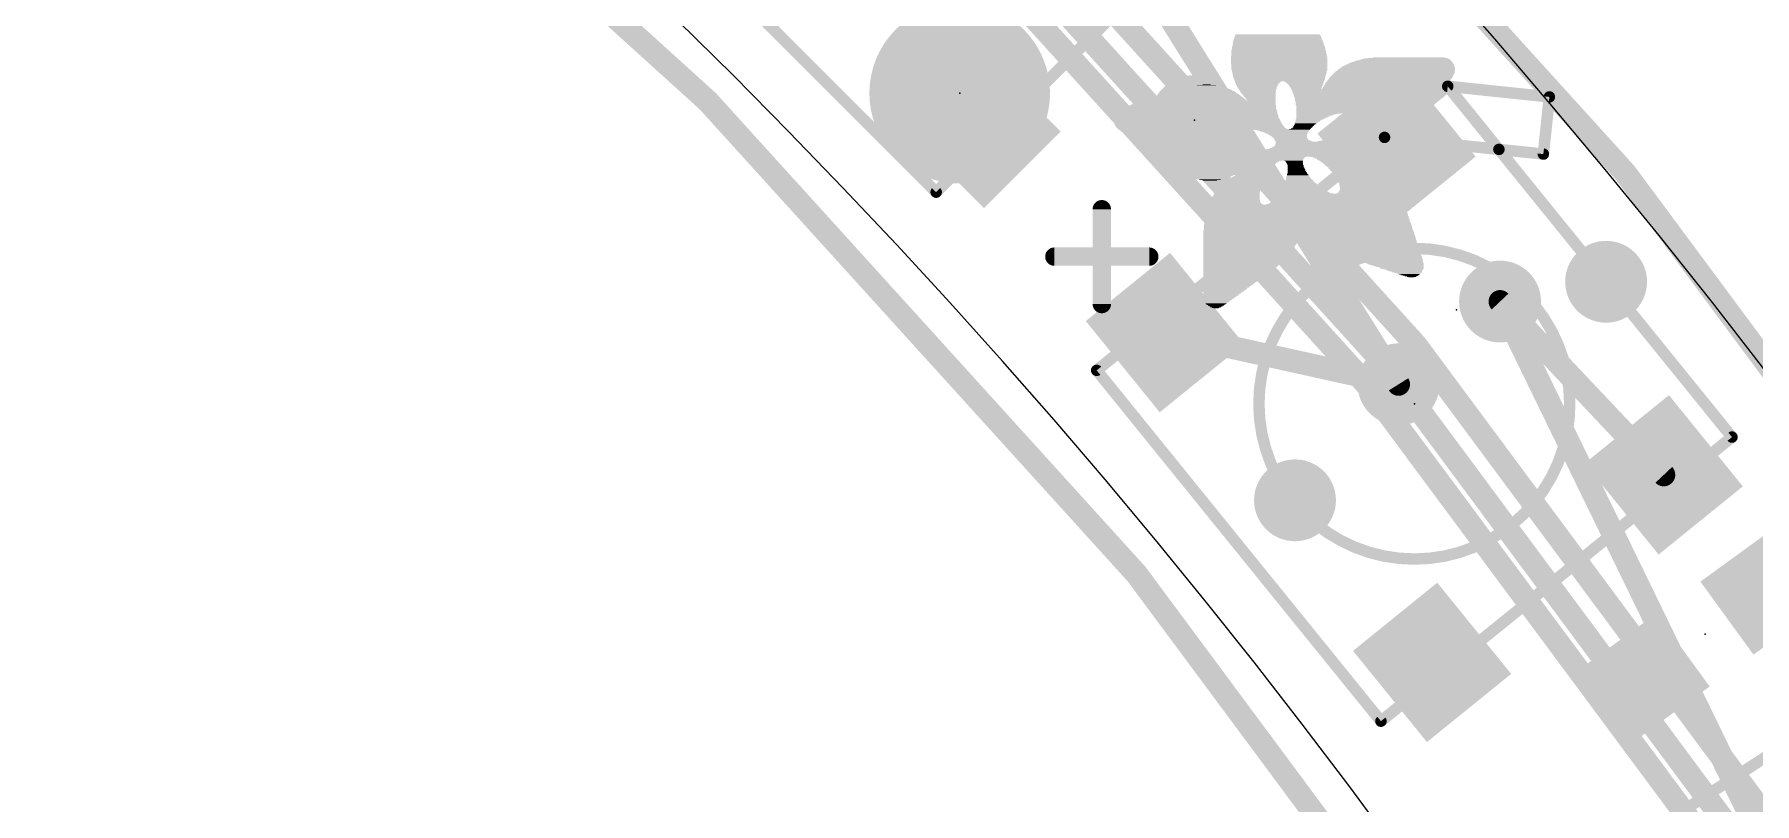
# Model space of a CAD drawing. Extents: x -0.1 to 79.1, y -0.1 to 79.1.
# Drawn here: x 43.46 to 62.5, y 43.13 to 51.65 of the extents above; entities that cross this region are included whole.
import ezdxf

# ---------------------------------------------------------------- set-up
doc = ezdxf.new("R2010")
doc.units = 0
for name, color, linetype in [('1', 12, 'CONTINUOUS'), ('16', 132, 'CONTINUOUS'), ('18', 110, 'CONTINUOUS'), ('20', 53, 'CONTINUOUS'), ('21', 40, 'CONTINUOUS'), ('22', 6, 'CONTINUOUS'), ('23', 53, 'CONTINUOUS'), ('24', 53, 'CONTINUOUS')]:
    doc.layers.add(name, color=color, linetype=linetype)

# ---------------------------------------------------------------- blocks, each defined once
blk = doc.blocks.new('RECT')
blk.add_solid([(-0.5, -0.5), (0.5, -0.5), (-0.5, 0.5), (0.5, 0.5)])
blk = doc.blocks.new('PIE')
at = {"const_width": 0.5}
blk.add_lwpolyline([(0, -0.25, 1), (0, 0.25, 1), (0, -0.25)], format="xyb", dxfattribs=at)
blk = doc.blocks.new('ROUNDV')
at = {"const_width": 0.5}
blk.add_lwpolyline([(0, -0.25, 1), (0, 0.25, 1), (0, -0.25)], format="xyb", dxfattribs=at)

msp = doc.modelspace()

# ---------------------------------------------------------------- linework, layer by layer
at = {"layer": '1'}
for points, const_width in [([(79, 0, 0.4142), (0, 79)], 0.254), ([(75.6, 0, 0.4142), (0, 75.6)], 0.254), ([(72, 0, 0.4142), (0, 72)], 0.254), ([(72, 0, 0.4142), (0, 72)], 0.254), ([(59.7275, 48.7359, 1), (59.6352, 48.6487)], 0.127), ([(55.9851, 48.4106, 1), (55.9576, 48.2866)], 0.127), ([(58.5441, 47.7136, 1), (58.5716, 47.8376)], 0.127), ([(61.4476, 46.7292, 1), (61.5399, 46.8163)], 0.127)]:
    msp.add_lwpolyline(points, format="xyb", dxfattribs=dict(at, const_width=const_width))
at = {"layer": '1', "const_width": 0.254}
for points in [[(61.4937, 46.7728), (59.6813, 48.6923)], [(58.5578, 47.7756), (55.9713, 48.3486)]]:
    msp.add_lwpolyline(points, dxfattribs=at)
at = {"layer": '16'}
for points, const_width in [([(79, 0, 0.4142), (0, 79)], 0.254), ([(76, 0, 0.4142), (0, 76)], 0.254), ([(75.3, 0, 0.4142), (0, 75.3)], 0.254), ([(72, 0, 0.4142), (0, 72)], 0.254), ([(59.7384, 48.72, 1), (59.6242, 48.6645)], 0.127), ([(58.5039, 47.742, 1), (58.6117, 47.8092)], 0.127)]:
    msp.add_lwpolyline(points, format="xyb", dxfattribs=dict(at, const_width=const_width))
at = {"layer": '16', "const_width": 0.254}
for points in [[(54.2647, 54.6639), (58.5578, 47.7756)], [(59.6813, 48.6923), (63.2309, 41.3929)]]:
    msp.add_lwpolyline(points, dxfattribs=at)
at = {"layer": '20'}
for radius in [78.85, 72.4]:
    msp.add_arc((0, 0), radius, 0, 90, dxfattribs=at)
at = {"layer": '21', "const_width": 0.127}
for points in [[(53.4393, 49.9038), (49.9038, 53.4394)], [(56.9749, 53.4394), (53.4393, 49.9038)], [(58.4027, 50.5104), (59.1021, 51.0768)], [(59.1021, 51.0768), (59.6685, 50.3774)], [(60.2273, 50.9586), (59.1021, 51.0768)], [(60.1608, 50.3257), (60.2273, 50.9586)], [(55.2164, 47.9302), (58.4027, 50.5104)], [(58.4027, 50.5104), (59.6685, 50.3774)], [(59.6685, 50.3774), (62.2487, 47.1911)], [(59.6685, 50.3774), (60.1608, 50.3257)], [(58.363, 44.0445), (55.2164, 47.9302)], [(62.2487, 47.1911), (58.363, 44.0445)], [(59.924, 41.896), (63.3625, 44.129)]]:
    msp.add_lwpolyline(points, dxfattribs=at)
at = {"layer": '21'}
for points, const_width in [([(59.1268, 51.0968, 1), (59.0774, 51.0569)], 0.0635), ([(59.1054, 51.1084, 1), (59.0988, 51.0453)], 0.0635), ([(59.1221, 51.0522, 1), (59.0821, 51.1015)], 0.0635), ([(60.2589, 50.9553, 1), (60.1957, 50.9619)], 0.0635), ([(60.224, 50.927, 1), (60.2306, 50.9901)], 0.0635), ([(58.406, 50.542, 1), (58.3994, 50.4789)], 0.0635), ([(58.3827, 50.5351, 1), (58.4227, 50.4858)], 0.0635), ([(58.4227, 50.4858, 1), (58.3827, 50.5351)], 0.0635), ([(59.6932, 50.3974, 1), (59.6438, 50.3574)], 0.0635), ([(59.6718, 50.409, 1), (59.6652, 50.3458)], 0.0635), ([(59.6438, 50.3574, 1), (59.6932, 50.3974)], 0.0635), ([(59.6652, 50.3458, 1), (59.6718, 50.409)], 0.0635), ([(60.1292, 50.329, 1), (60.1923, 50.3223)], 0.0635), ([(60.1574, 50.2941, 1), (60.1641, 50.3572)], 0.0635), ([(53.4169, 49.9263, 1), (53.4618, 49.8814)], 0.0635), ([(53.4169, 49.8814, 1), (53.4618, 49.9263)], 0.0635), ([(58.7325, 45.8402, 1), (58.7325, 49.2811, 1), (58.7325, 45.8402)], 0.127), ([(55.241, 47.9502, 1), (55.1917, 47.9103)], 0.0635), ([(55.1964, 47.9549, 1), (55.2364, 47.9056)], 0.0635), ([(62.224, 47.1711, 1), (62.2734, 47.2111)], 0.0635), ([(62.2687, 47.1664, 1), (62.2287, 47.2158)], 0.0635), ([(58.343, 44.0692, 1), (58.383, 44.0198)], 0.0635), ([(58.3383, 44.0245, 1), (58.3876, 44.0645)], 0.0635)]:
    msp.add_lwpolyline(points, format="xyb", dxfattribs=dict(at, const_width=const_width))
at = {"layer": '22', "const_width": 0.2032}
for points in [[(55.273, 49.7151), (55.273, 48.6643)], [(55.7984, 49.1897), (54.7476, 49.1897)]]:
    msp.add_lwpolyline(points, dxfattribs=at)
at = {"layer": '22', "const_width": 0.1016}
for points in [[(55.3238, 49.7151, 1), (55.2222, 49.7151)], [(54.7476, 49.2405, 1), (54.7476, 49.1389)], [(55.7984, 49.1389, 1), (55.7984, 49.2405)], [(55.2222, 48.6643, 1), (55.3238, 48.6643)]]:
    msp.add_lwpolyline(points, format="xyb", dxfattribs=at)
at = {"layer": '23'}
for p in [(56.3, 50.7), (58.7325, 47.5607), (61.9502, 45.0095)]:
    msp.add_point(p, dxfattribs=at)
at = {"layer": '24'}
for p in [(53.7, 51), (59.2, 48.6)]:
    msp.add_point(p, dxfattribs=at)

# ---------------------------------------------------------------- block references
at = {"layer": '1', "xscale": 1.3, "yscale": 1.2}
for p, rotation in [((53.9343, 50.6109), 135), ((58.5359, 50.4253), 129), ((55.9713, 48.3486), 129), ((61.4937, 46.7728), 129), ((58.9291, 44.696), 129)]:
    msp.add_blockref('RECT', p, dxfattribs=dict(at, rotation=rotation))
at = {"layer": '1'}
msp.add_blockref('PIE', (56.3, 50.7), dxfattribs=at)
at = {"layer": '1', "xscale": 1.1, "rotation": 36}
for p in [(62.6379, 45.5091), (61.2625, 44.5098)]:
    msp.add_blockref('RECT', p, dxfattribs=at)
at = {"layer": '16', "xscale": 2, "yscale": 2}
msp.add_blockref('PIE', (53.7, 51), dxfattribs=at)
at = {"layer": '18', "xscale": 0.9064, "yscale": 0.9064}
for p in [(60.8551, 48.9113), (60.8551, 48.9113), (59.6813, 48.6923), (59.6813, 48.6923), (58.5578, 47.7756), (58.5578, 47.7756), (57.4114, 46.4908), (57.4114, 46.4908)]:
    msp.add_blockref('ROUNDV', p, dxfattribs=at)
at = {"layer": '22', "rotation": 180}
for p, xscale, yscale in [((57.2251, 51.6036), 0.9715, 0.0063), ((57.2188, 51.6226), 0.9588, 0.0064), ((57.222, 51.6163), 0.9652, 0.0063), ((57.222, 51.6099), 0.9652, 0.0064), ((57.2219, 51.629), 0.9525, 0.0063), ((57.2188, 51.6353), 0.9462, 0.0064), ((57.2188, 51.648), 0.9334, 0.0064), ((57.222, 51.6417), 0.9398, 0.0063), ((57.2283, 51.4766), 1.0414, 0.0063), ((57.2315, 51.4702), 1.0478, 0.0064), ((57.2315, 51.4639), 1.0478, 0.0063), ((57.2315, 51.4575), 1.0478, 0.0064), ((57.2315, 51.4512), 1.0478, 0.0063), ((57.2315, 51.4448), 1.0478, 0.0064), ((57.2347, 51.4385), 1.0541, 0.0063), ((57.2347, 51.4321), 1.0541, 0.0064), ((57.2347, 51.4258), 1.0541, 0.0063), ((57.2347, 51.4194), 1.0541, 0.0064), ((57.2347, 51.4131), 1.0541, 0.0063), ((57.2315, 51.4956), 1.035, 0.0064), ((57.2315, 51.4893), 1.035, 0.0063), ((57.2315, 51.4829), 1.035, 0.0064), ((57.2284, 51.5147), 1.0287, 0.0063), ((57.2284, 51.5083), 1.0287, 0.0064), ((57.2284, 51.502), 1.0287, 0.0063), ((57.2251, 51.5464), 1.0097, 0.0064), ((57.2251, 51.5401), 1.0097, 0.0063), ((57.2283, 51.5337), 1.016, 0.0064), ((57.2283, 51.5274), 1.016, 0.0063), ((57.2283, 51.521), 1.016, 0.0064), ((57.2251, 51.5718), 0.9969, 0.0064), ((57.2251, 51.5655), 0.9969, 0.0063), ((57.2251, 51.5591), 0.9969, 0.0064), ((57.222, 51.5782), 0.9906, 0.0063), ((57.2284, 51.5528), 1.0033, 0.0063), ((57.2219, 51.5972), 0.9779, 0.0064), ((57.2219, 51.5909), 0.9779, 0.0063), ((57.2251, 51.5845), 0.9843, 0.0064), ((57.2347, 51.4067), 1.0668, 0.0064), ((57.2347, 51.4004), 1.0668, 0.0063), ((57.2347, 51.394), 1.0668, 0.0064), ((57.2347, 51.3877), 1.0668, 0.0063), ((57.2347, 51.3813), 1.0668, 0.0064), ((57.2347, 51.375), 1.0668, 0.0063), ((57.2347, 51.3686), 1.0668, 0.0064), ((57.2347, 51.3623), 1.0668, 0.0063), ((57.2347, 51.3559), 1.0668, 0.0064), ((57.2347, 51.3496), 1.0668, 0.0063), ((57.2347, 51.3432), 1.0668, 0.0064), ((57.2347, 51.3369), 1.0668, 0.0063), ((57.2347, 51.3305), 1.0668, 0.0064), ((57.2347, 51.3242), 1.0668, 0.0063), ((57.2379, 51.3178), 1.0605, 0.0064), ((57.2379, 51.3115), 1.0605, 0.0063), ((57.2379, 51.3051), 1.0605, 0.0064), ((57.2379, 51.2988), 1.0605, 0.0063), ((57.2379, 51.2924), 1.0605, 0.0064), ((57.2379, 51.2861), 1.0605, 0.0063), ((57.2379, 51.2797), 1.0605, 0.0064), ((57.2379, 51.2734), 1.0605, 0.0063), ((57.2379, 51.267), 1.0605, 0.0064), ((57.2379, 51.2607), 1.0605, 0.0063), ((57.2411, 51.2543), 1.0541, 0.0064), ((57.2379, 51.248), 1.0477, 0.0063), ((57.2379, 51.2416), 1.0477, 0.0064), ((57.2379, 51.2353), 1.0477, 0.0063), ((57.2379, 51.2289), 1.0477, 0.0064), ((57.241, 51.2226), 1.0414, 0.0063), ((58.5111, 51.2226), 1.3335, 0.0063), ((58.5142, 51.2289), 1.3272, 0.0064), ((58.5174, 51.2353), 1.3208, 0.0063), ((58.5206, 51.2416), 1.3145, 0.0064), ((58.5269, 51.248), 1.3144, 0.0063), ((58.5333, 51.2543), 1.3017, 0.0064), ((58.5364, 51.2607), 1.2954, 0.0063), ((58.5396, 51.267), 1.289, 0.0064), ((58.546, 51.2734), 1.2763, 0.0063), ((58.546, 51.2797), 1.2637, 0.0064), ((58.5523, 51.2861), 1.251, 0.0063), ((58.5555, 51.2924), 1.2446, 0.0064), ((58.5618, 51.2988), 1.2319, 0.0063), ((58.565, 51.3051), 1.2128, 0.0064), ((58.5714, 51.3115), 1.2001, 0.0063), ((58.5777, 51.3178), 1.1874, 0.0064), ((58.5809, 51.3242), 1.1684, 0.0063), ((58.5841, 51.3305), 1.1493, 0.0064), ((58.5936, 51.3369), 1.1303, 0.0063), ((58.5968, 51.3432), 1.1113, 0.0064), ((58.6031, 51.3496), 1.0858, 0.0063), ((58.6126, 51.3559), 1.0668, 0.0064), ((58.619, 51.3623), 1.0414, 0.0063), ((58.6285, 51.3686), 1.0096, 0.0064), ((58.6349, 51.375), 0.9715, 0.0063), ((58.6444, 51.3813), 0.9271, 0.0064), ((58.6571, 51.3877), 0.8763, 0.0063), ((58.673, 51.394), 0.7937, 0.0064), ((56.406, 51.0321), 0.616, 0.0063), ((56.4124, 51.0384), 0.5905, 0.0064), ((56.4156, 51.0448), 0.5461, 0.0063), ((56.4156, 51.0511), 0.5207, 0.0064), ((56.4187, 51.0575), 0.4762, 0.0063), ((56.4218, 51.0638), 0.4445, 0.0064), ((56.4219, 51.0702), 0.4064, 0.0063), ((56.4251, 51.0765), 0.3493, 0.0064), ((56.4283, 51.0829), 0.2921, 0.0063), ((56.4314, 51.0892), 0.2096, 0.0064), ((56.4346, 51.0956), 0.0889, 0.0063), ((57.2379, 51.2162), 1.0351, 0.0064), ((57.2379, 51.2099), 1.0351, 0.0063), ((57.2379, 51.2035), 1.0351, 0.0064), ((57.2411, 51.1972), 1.0287, 0.0063), ((57.2379, 51.1908), 1.0223, 0.0064), ((57.2379, 51.1845), 1.0223, 0.0063), ((57.2379, 51.1781), 1.0223, 0.0064), ((57.241, 51.1718), 1.016, 0.0063), ((57.2379, 51.1654), 1.0097, 0.0064), ((57.2379, 51.1591), 1.0097, 0.0063), ((57.2411, 51.1527), 1.0033, 0.0064), ((57.2379, 51.1464), 0.9969, 0.0063), ((57.2379, 51.14), 0.9969, 0.0064), ((57.241, 51.1337), 0.9906, 0.0063), ((56.9997, 51.1273), 0.508, 0.0064), ((56.9934, 51.1083), 0.4826, 0.0063), ((56.9998, 51.121), 0.4953, 0.0063), ((56.9966, 51.1146), 0.4889, 0.0064), ((56.9933, 51.1019), 0.4699, 0.0064), ((56.9933, 51.0956), 0.4699, 0.0063), ((56.9934, 51.0892), 0.4572, 0.0064), ((56.9902, 51.0829), 0.4508, 0.0063), ((56.9933, 51.0765), 0.4445, 0.0064), ((56.9933, 51.0702), 0.4445, 0.0063), ((56.9934, 51.0638), 0.4318, 0.0064), ((56.9934, 51.0575), 0.4318, 0.0063), ((56.9966, 51.0511), 0.4255, 0.0064), ((56.9966, 51.0448), 0.4127, 0.0063), ((56.9966, 51.0384), 0.4127, 0.0064), ((56.9997, 51.0321), 0.4064, 0.0063), ((57.5141, 51.1273), 0.4318, 0.0064), ((57.5205, 51.121), 0.4191, 0.0063), ((57.5204, 51.1146), 0.4064, 0.0064), ((57.5236, 51.1083), 0.4, 0.0063), ((57.5267, 51.1019), 0.3937, 0.0064), ((57.5268, 51.0956), 0.381, 0.0063), ((57.5299, 51.0892), 0.3747, 0.0064), ((57.5299, 51.0765), 0.3619, 0.0064), ((57.5332, 51.0829), 0.3683, 0.0063), ((57.5331, 51.0702), 0.3556, 0.0063), ((57.5363, 51.0638), 0.3492, 0.0064), ((57.5332, 51.0575), 0.3429, 0.0063), ((57.5363, 51.0511), 0.3366, 0.0064), ((57.5331, 51.0448), 0.3302, 0.0063), ((58.2126, 51.0384), 1.6764, 0.0064), ((58.2126, 51.0321), 1.6764, 0.0063), ((58.3809, 51.0448), 1.3525, 0.0063), ((58.3872, 51.0511), 1.3526, 0.0064), ((58.3936, 51.0638), 1.3525, 0.0064), ((58.3936, 51.0575), 1.3525, 0.0063), ((58.3999, 51.0702), 1.3526, 0.0063), ((58.4094, 51.0829), 1.3589, 0.0063), ((58.4063, 51.0765), 1.3525, 0.0064), ((58.4126, 51.0892), 1.3526, 0.0064), ((58.4222, 51.1019), 1.3589, 0.0064), ((58.419, 51.0956), 1.3525, 0.0063), ((58.4253, 51.1083), 1.3526, 0.0063), ((58.4349, 51.121), 1.3589, 0.0063), ((58.4317, 51.1146), 1.3525, 0.0064), ((58.4412, 51.1273), 1.3589, 0.0064), ((58.4475, 51.14), 1.3589, 0.0064), ((58.4444, 51.1337), 1.3525, 0.0063), ((58.4539, 51.1464), 1.3589, 0.0063), ((58.4571, 51.1527), 1.3525, 0.0064), ((58.4666, 51.1654), 1.3589, 0.0064), ((58.4634, 51.1591), 1.3526, 0.0063), ((58.473, 51.1718), 1.3589, 0.0063), ((58.4761, 51.1781), 1.3526, 0.0064), ((58.4825, 51.1845), 1.3525, 0.0063), ((58.4856, 51.1908), 1.3462, 0.0064), ((58.492, 51.1972), 1.3462, 0.0063), ((58.4952, 51.2035), 1.3399, 0.0064), ((58.5015, 51.2099), 1.3398, 0.0063), ((58.5047, 51.2162), 1.3335, 0.0064), ((56.3552, 50.8416), 1.6954, 0.0063), ((56.3616, 50.8479), 1.6827, 0.0064), ((56.3711, 50.8543), 1.6637, 0.0063), ((56.3806, 50.8606), 1.6446, 0.0064), ((56.3933, 50.867), 1.6192, 0.0063), ((56.3965, 50.8733), 1.6002, 0.0064), ((56.4092, 50.8797), 1.5748, 0.0063), ((56.4187, 50.886), 1.5558, 0.0064), ((56.4283, 50.8924), 1.5367, 0.0063), ((56.4378, 50.8987), 1.5177, 0.0064), ((56.4505, 50.9051), 1.4923, 0.0063), ((56.4568, 50.9114), 1.4796, 0.0064), ((56.3076, 50.9178), 1.143, 0.0063), ((56.314, 50.9241), 1.1049, 0.0064), ((56.3171, 50.9305), 1.0858, 0.0063), ((56.3267, 50.9368), 1.0541, 0.0064), ((56.333, 50.9432), 1.0287, 0.0063), ((56.3362, 50.9495), 0.9969, 0.0064), ((56.3425, 50.9559), 0.9716, 0.0063), ((56.352, 50.9622), 0.9398, 0.0064), ((56.3552, 50.9686), 0.9208, 0.0063), ((56.3616, 50.9749), 0.8827, 0.0064), ((56.3679, 50.9813), 0.8572, 0.0063), ((56.3743, 50.9876), 0.8319, 0.0064), ((56.3775, 50.994), 0.8001, 0.0063), ((56.3838, 51.0003), 0.7747, 0.0064), ((56.3901, 51.0067), 0.7366, 0.0063), ((56.3933, 51.013), 0.7176, 0.0064), ((56.3997, 51.0194), 0.6795, 0.0063), ((56.4029, 51.0257), 0.6477, 0.0064), ((57.0029, 51.0257), 0.4, 0.0064), ((57.0029, 51.0194), 0.4, 0.0063), ((57.0029, 51.013), 0.3874, 0.0064), ((57.0061, 51.0067), 0.381, 0.0063), ((57.0093, 51.0003), 0.3747, 0.0064), ((57.0093, 50.994), 0.3747, 0.0063), ((57.0125, 50.9876), 0.3683, 0.0064), ((57.0156, 50.9813), 0.362, 0.0063), ((57.0188, 50.9749), 0.3556, 0.0064), ((57.0188, 50.9686), 0.3556, 0.0063), ((57.022, 50.9622), 0.3493, 0.0064), ((57.0252, 50.9559), 0.3429, 0.0063), ((57.0283, 50.9495), 0.3366, 0.0064), ((57.0315, 50.9432), 0.3302, 0.0063), ((57.0315, 50.9368), 0.3302, 0.0064), ((57.0346, 50.9305), 0.3239, 0.0063), ((57.0379, 50.9241), 0.3175, 0.0064), ((57.041, 50.9178), 0.3112, 0.0063), ((58.2126, 51.0257), 1.6637, 0.0064), ((58.2094, 51.0194), 1.6574, 0.0063), ((58.2094, 51.013), 1.6446, 0.0064), ((58.2094, 51.0067), 1.6446, 0.0063), ((58.2063, 51.0003), 1.6383, 0.0064), ((58.2062, 50.994), 1.6256, 0.0063), ((58.2062, 50.9876), 1.6256, 0.0064), ((58.1999, 50.9686), 1.6002, 0.0063), ((58.1999, 50.9622), 1.6002, 0.0064), ((58.2063, 50.9813), 1.6129, 0.0063), ((58.2031, 50.9749), 1.6065, 0.0064), ((58.1999, 50.9559), 1.5875, 0.0063), ((58.1967, 50.9495), 1.5812, 0.0064), ((58.1935, 50.9432), 1.5748, 0.0063), ((58.1967, 50.9368), 1.5684, 0.0064), ((58.1904, 50.9241), 1.5557, 0.0064), ((58.1872, 50.9178), 1.5494, 0.0063), ((58.1872, 50.9114), 1.5494, 0.0064), ((58.1936, 50.9305), 1.5621, 0.0063), ((58.1776, 50.8797), 1.5177, 0.0063), ((58.1872, 50.9051), 1.5367, 0.0063), ((58.184, 50.8987), 1.5304, 0.0064), ((58.1808, 50.8924), 1.524, 0.0063), ((58.1808, 50.886), 1.524, 0.0064), ((58.1745, 50.8733), 1.5113, 0.0064), ((58.1745, 50.867), 1.4986, 0.0063), ((58.1745, 50.8606), 1.4986, 0.0064), ((58.1713, 50.8543), 1.4922, 0.0063), ((58.1682, 50.8479), 1.4859, 0.0064), ((58.1682, 50.8416), 1.4859, 0.0063), ((56.3171, 50.74), 1.8224, 0.0063), ((56.3171, 50.7336), 1.8224, 0.0064), ((56.3203, 50.7273), 1.8288, 0.0063), ((56.3203, 50.7209), 1.8288, 0.0064), ((56.3298, 50.6892), 1.8478, 0.0063), ((56.3298, 50.6828), 1.8478, 0.0064), ((56.333, 50.6765), 1.8542, 0.0063), ((56.333, 50.6701), 1.8542, 0.0064), ((56.3235, 50.7146), 1.8351, 0.0063), ((56.3235, 50.7082), 1.8351, 0.0064), ((56.3267, 50.7019), 1.8415, 0.0063), ((56.3267, 50.6955), 1.8415, 0.0064), ((56.3171, 50.759), 1.8098, 0.0064), ((56.3393, 50.6638), 1.8542, 0.0063), ((56.3393, 50.6574), 1.8542, 0.0064), ((56.3203, 50.7527), 1.8161, 0.0063), ((56.3203, 50.7463), 1.8161, 0.0064), ((56.3171, 50.7781), 1.797, 0.0063), ((56.3171, 50.7717), 1.797, 0.0064), ((56.3203, 50.7654), 1.8034, 0.0063), ((56.3457, 50.6511), 1.8542, 0.0063), ((56.3203, 50.7844), 1.7907, 0.0064), ((56.3235, 50.7971), 1.7843, 0.0064), ((56.3235, 50.7908), 1.7843, 0.0063), ((56.3235, 50.8035), 1.7717, 0.0063), ((56.3298, 50.8098), 1.759, 0.0064), ((56.333, 50.8162), 1.7526, 0.0063), ((56.3394, 50.8225), 1.7399, 0.0064), ((56.3393, 50.8289), 1.7272, 0.0063), ((56.3457, 50.8352), 1.7145, 0.0064), ((57.5236, 50.6574), 0.235, 0.0064), ((57.5173, 50.6511), 0.2223, 0.0063), ((57.5299, 50.6638), 0.2349, 0.0063), ((57.5395, 50.6765), 0.254, 0.0063), ((57.5427, 50.6828), 0.2603, 0.0064), ((57.5332, 50.6701), 0.2413, 0.0064), ((57.568, 50.7082), 0.2985, 0.0064), ((57.5617, 50.7019), 0.2858, 0.0063), ((57.5554, 50.6955), 0.2731, 0.0064), ((57.5522, 50.6892), 0.2667, 0.0063), ((58.165, 50.8352), 1.4795, 0.0064), ((58.1618, 50.8289), 1.4732, 0.0063), ((58.1586, 50.8225), 1.4668, 0.0064), ((58.1586, 50.8162), 1.4668, 0.0063), ((58.1523, 50.8035), 1.4541, 0.0063), ((58.1491, 50.7971), 1.4478, 0.0064), ((58.1491, 50.7908), 1.4478, 0.0063), ((58.1459, 50.7844), 1.4414, 0.0064), ((57.676, 50.7781), 0.5016, 0.0063), ((57.6538, 50.7717), 0.4572, 0.0064), ((57.6379, 50.7654), 0.4254, 0.0063), ((57.6284, 50.759), 0.4064, 0.0064), ((57.6189, 50.7527), 0.3873, 0.0063), ((57.6125, 50.7463), 0.3746, 0.0064), ((57.603, 50.74), 0.3556, 0.0063), ((57.5967, 50.7336), 0.3429, 0.0064), ((57.5871, 50.7273), 0.3238, 0.0063), ((57.5776, 50.7146), 0.3048, 0.0063), ((58.1555, 50.8098), 1.4605, 0.0064), ((57.584, 50.7209), 0.3175, 0.0064), ((58.4094, 50.7781), 0.9017, 0.0063), ((58.4221, 50.7717), 0.8636, 0.0064), ((58.3872, 50.6511), 0.7684, 0.0063), ((58.3904, 50.6574), 0.762, 0.0064), ((58.4317, 50.7654), 0.8445, 0.0063), ((58.3936, 50.6638), 0.7683, 0.0063), ((58.4317, 50.759), 0.8319, 0.0064), ((58.3999, 50.6701), 0.7684, 0.0064), ((58.4317, 50.7527), 0.8191, 0.0063), ((58.4031, 50.6765), 0.762, 0.0063), ((58.4063, 50.6828), 0.7683, 0.0064), ((58.4348, 50.7463), 0.8128, 0.0064), ((58.4317, 50.74), 0.8065, 0.0063), ((58.4158, 50.7019), 0.7747, 0.0063), ((58.4158, 50.6955), 0.7747, 0.0064), ((58.4126, 50.6892), 0.7684, 0.0063), ((58.4317, 50.7336), 0.7937, 0.0064), ((58.4285, 50.7273), 0.7874, 0.0063), ((58.4285, 50.7209), 0.7874, 0.0064), ((58.4253, 50.7146), 0.781, 0.0063), ((58.4222, 50.7082), 0.7747, 0.0064), ((56.3489, 50.6447), 1.8605, 0.0064), ((56.3552, 50.6384), 1.8606, 0.0063), ((56.3552, 50.632), 1.8606, 0.0064), ((56.3648, 50.6257), 1.8669, 0.0063), ((56.3679, 50.6193), 1.8606, 0.0064), ((56.3775, 50.613), 1.8669, 0.0063), ((56.3838, 50.6066), 1.8669, 0.0064), ((56.1235, 50.6003), 1.3335, 0.0063), ((56.1107, 50.5939), 1.2954, 0.0064), ((56.1044, 50.5876), 1.2573, 0.0063), ((56.1012, 50.5812), 1.2382, 0.0064), ((56.0949, 50.5749), 1.2129, 0.0063), ((56.098, 50.5685), 1.1938, 0.0064), ((56.0981, 50.5622), 1.1811, 0.0063), ((56.098, 50.5558), 1.1684, 0.0064), ((56.1012, 50.5495), 1.1494, 0.0063), ((56.1012, 50.5431), 1.1366, 0.0064), ((56.1044, 50.5368), 1.1303, 0.0063), ((56.1076, 50.5304), 1.1113, 0.0064), ((56.1108, 50.5241), 1.1049, 0.0063), ((56.1171, 50.5177), 1.0922, 0.0064), ((56.1234, 50.5114), 1.0922, 0.0063), ((56.1266, 50.505), 1.0858, 0.0064), ((56.133, 50.4987), 1.0731, 0.0063), ((56.1393, 50.4923), 1.0732, 0.0064), ((56.1457, 50.486), 1.0731, 0.0063), ((56.152, 50.4796), 1.0604, 0.0064), ((56.1584, 50.4733), 1.0605, 0.0063), ((56.1679, 50.4669), 1.0541, 0.0064), ((56.1743, 50.4606), 1.0541, 0.0063), ((57.1299, 50.6003), 0.4254, 0.0063), ((57.2696, 50.5939), 0.616, 0.0064), ((57.2823, 50.5876), 0.5778, 0.0063), ((57.2919, 50.5812), 0.5461, 0.0064), ((57.3013, 50.5749), 0.5143, 0.0063), ((57.3077, 50.5685), 0.5016, 0.0064), ((57.3141, 50.5622), 0.4763, 0.0063), ((57.3204, 50.5558), 0.4636, 0.0064), ((57.3268, 50.5495), 0.4381, 0.0063), ((57.3299, 50.5431), 0.4318, 0.0064), ((57.3362, 50.5368), 0.4191, 0.0063), ((57.3426, 50.5304), 0.4064, 0.0064), ((57.3458, 50.5241), 0.4, 0.0063), ((57.3522, 50.5177), 0.3873, 0.0064), ((57.3553, 50.5114), 0.381, 0.0063), ((57.3585, 50.505), 0.3746, 0.0064), ((57.3649, 50.4987), 0.3747, 0.0063), ((57.3681, 50.4923), 0.3683, 0.0064), ((57.3712, 50.486), 0.3746, 0.0063), ((57.3775, 50.4796), 0.3747, 0.0064), ((57.3871, 50.4733), 0.3937, 0.0063), ((57.3998, 50.4669), 0.4064, 0.0064), ((57.8983, 50.4606), 1.4033, 0.0063), ((57.4633, 50.6003), 0.2286, 0.0063), ((57.476, 50.6066), 0.2159, 0.0064), ((57.4855, 50.613), 0.2096, 0.0063), ((57.4918, 50.6193), 0.2095, 0.0064), ((57.5014, 50.632), 0.2159, 0.0064), ((57.4982, 50.6257), 0.2096, 0.0063), ((57.5109, 50.6447), 0.2222, 0.0064), ((57.5078, 50.6384), 0.2159, 0.0063), ((58.1364, 50.4669), 0.9398, 0.0064), ((58.1554, 50.4733), 0.9144, 0.0063), ((58.1745, 50.4796), 0.889, 0.0064), ((58.1872, 50.486), 0.8763, 0.0063), ((58.1999, 50.4923), 0.8636, 0.0064), ((58.2094, 50.4987), 0.8572, 0.0063), ((58.2221, 50.505), 0.8446, 0.0064), ((58.2348, 50.5114), 0.8446, 0.0063), ((58.2412, 50.5177), 0.8319, 0.0064), ((58.2507, 50.5241), 0.8255, 0.0063), ((58.2602, 50.5304), 0.8192, 0.0064), ((58.2697, 50.5368), 0.8128, 0.0063), ((58.2761, 50.5431), 0.8128, 0.0064), ((58.2856, 50.5495), 0.8064, 0.0063), ((58.2951, 50.5558), 0.8001, 0.0064), ((58.3015, 50.5622), 0.8001, 0.0063), ((58.311, 50.5685), 0.7938, 0.0064), ((58.3174, 50.5749), 0.7937, 0.0063), ((58.3237, 50.5812), 0.781, 0.0064), ((58.33, 50.5876), 0.7811, 0.0063), ((58.3364, 50.5939), 0.781, 0.0064), ((58.3428, 50.6003), 0.7811, 0.0063), ((58.346, 50.6066), 0.7747, 0.0064), ((58.3523, 50.613), 0.7747, 0.0063), ((58.3618, 50.6193), 0.7684, 0.0064), ((58.365, 50.6257), 0.7747, 0.0063), ((58.3745, 50.6384), 0.7684, 0.0063), ((58.3713, 50.632), 0.762, 0.0064), ((58.3809, 50.6447), 0.7683, 0.0064), ((56.1838, 50.4542), 1.0605, 0.0064), ((56.1933, 50.4479), 1.0541, 0.0063), ((56.2028, 50.4415), 1.0604, 0.0064), ((56.2124, 50.4352), 1.0541, 0.0063), ((56.2219, 50.4288), 1.0605, 0.0064), ((56.2346, 50.4225), 1.0605, 0.0063), ((56.2441, 50.4161), 1.0668, 0.0064), ((56.2568, 50.4098), 1.0795, 0.0063), ((56.2727, 50.4034), 1.0859, 0.0064), ((56.2854, 50.3971), 1.0985, 0.0063), ((56.3012, 50.3907), 1.1176, 0.0064), ((56.3171, 50.3844), 1.124, 0.0063), ((56.3394, 50.378), 1.1557, 0.0064), ((56.3679, 50.3717), 1.2002, 0.0063), ((57.1172, 50.3653), 2.6734, 0.0064), ((57.1172, 50.359), 2.6606, 0.0063), ((57.1141, 50.3526), 2.6289, 0.0064), ((57.1108, 50.3463), 2.6099, 0.0063), ((57.1108, 50.3399), 2.5845, 0.0064), ((57.1045, 50.3336), 2.559, 0.0063), ((57.0982, 50.3272), 2.5337, 0.0064), ((57.095, 50.3209), 2.5019, 0.0063), ((57.0855, 50.3145), 2.4701, 0.0064), ((57.0695, 50.3082), 2.4257, 0.0063), ((56.9743, 50.3018), 2.2098, 0.0064), ((56.7045, 50.2955), 1.6573, 0.0063), ((56.7013, 50.2891), 1.6383, 0.0064), ((56.7045, 50.2828), 1.6193, 0.0063), ((56.7045, 50.2764), 1.6065, 0.0064), ((56.7108, 50.2701), 1.5938, 0.0063), ((57.7617, 50.3717), 1.4224, 0.0063), ((57.7872, 50.378), 1.3843, 0.0064), ((57.8094, 50.3844), 1.3653, 0.0063), ((57.8221, 50.3907), 1.3653, 0.0064), ((57.8347, 50.3971), 1.3525, 0.0063), ((57.8443, 50.4034), 1.3589, 0.0064), ((57.8538, 50.4098), 1.3526, 0.0063), ((57.8634, 50.4161), 1.3589, 0.0064), ((57.876, 50.4288), 1.3716, 0.0064), ((57.8697, 50.4225), 1.3589, 0.0063), ((57.8951, 50.4542), 1.397, 0.0064), ((57.8856, 50.4415), 1.3779, 0.0064), ((57.8824, 50.4352), 1.3716, 0.0063), ((57.8888, 50.4479), 1.3843, 0.0063), ((57.8443, 50.2955), 0.5207, 0.0063), ((57.8665, 50.2891), 0.5144, 0.0064), ((57.8888, 50.2828), 0.5207, 0.0063), ((57.9014, 50.2764), 0.5334, 0.0064), ((57.9205, 50.2701), 0.5334, 0.0063), ((56.7108, 50.2637), 1.5812, 0.0064), ((56.7172, 50.2574), 1.5685, 0.0063), ((56.5965, 50.251), 1.3144, 0.0064), ((56.5902, 50.2447), 1.2891, 0.0063), ((56.5902, 50.2383), 1.2637, 0.0064), ((56.5902, 50.232), 1.2509, 0.0063), ((56.587, 50.2256), 1.2319, 0.0064), ((56.5902, 50.2193), 1.2129, 0.0063), ((56.5902, 50.2129), 1.2001, 0.0064), ((56.5902, 50.2066), 1.1875, 0.0063), ((56.5933, 50.2002), 1.1684, 0.0064), ((56.5934, 50.1939), 1.1557, 0.0063), ((56.5965, 50.1875), 1.1366, 0.0064), ((56.5965, 50.1812), 1.124, 0.0063), ((56.5997, 50.1748), 1.1049, 0.0064), ((56.5997, 50.1684), 1.0922, 0.0063), ((56.6029, 50.1621), 1.0731, 0.0064), ((56.606, 50.1558), 1.0668, 0.0063), ((56.6092, 50.1494), 1.0478, 0.0064), ((56.6092, 50.1431), 1.035, 0.0063), ((56.6124, 50.1367), 1.016, 0.0064), ((56.6188, 50.1303), 1.0033, 0.0063), ((56.6219, 50.124), 0.9842, 0.0064), ((56.6251, 50.1177), 0.9652, 0.0063), ((56.6283, 50.1113), 0.9589, 0.0064), ((56.6346, 50.105), 0.9334, 0.0063), ((56.641, 50.0986), 0.9207, 0.0064), ((56.4632, 50.0922), 0.5397, 0.0063), ((56.4632, 50.0859), 0.5143, 0.0064), ((56.4663, 50.0796), 0.4826, 0.0063), ((56.9108, 50.0796), 0.3556, 0.0063), ((56.9171, 50.0859), 0.3429, 0.0064), ((56.9236, 50.0922), 0.3429, 0.0063), ((57.3966, 50.251), 0.2096, 0.0064), ((57.403, 50.2447), 0.1969, 0.0063), ((57.403, 50.2383), 0.1841, 0.0064), ((57.4093, 50.232), 0.1842, 0.0063), ((57.4093, 50.2256), 0.1842, 0.0064), ((57.4442, 50.0796), 0.254, 0.0063), ((57.4125, 50.2193), 0.1778, 0.0063), ((57.4125, 50.2129), 0.1778, 0.0064), ((57.4379, 50.105), 0.2286, 0.0063), ((57.4411, 50.0986), 0.2349, 0.0064), ((57.4411, 50.0922), 0.2349, 0.0063), ((57.4443, 50.0859), 0.2413, 0.0064), ((57.4156, 50.2066), 0.1715, 0.0063), ((57.4188, 50.2002), 0.1778, 0.0064), ((57.4188, 50.1939), 0.1778, 0.0063), ((57.4188, 50.1875), 0.1778, 0.0064), ((57.4188, 50.1812), 0.1778, 0.0063), ((57.422, 50.1748), 0.1842, 0.0064), ((57.422, 50.1684), 0.1842, 0.0063), ((57.4252, 50.1621), 0.1905, 0.0064), ((57.4252, 50.1558), 0.1905, 0.0063), ((57.4315, 50.1367), 0.2032, 0.0064), ((57.4315, 50.1303), 0.2032, 0.0063), ((57.4347, 50.124), 0.2096, 0.0064), ((57.4379, 50.1177), 0.2159, 0.0063), ((57.4379, 50.1113), 0.2159, 0.0064), ((57.4284, 50.1494), 0.1969, 0.0064), ((57.4284, 50.1431), 0.1969, 0.0063), ((57.9364, 50.2637), 0.5525, 0.0064), ((57.949, 50.2574), 0.5525, 0.0063), ((57.9649, 50.251), 0.5588, 0.0064), ((57.9745, 50.2447), 0.5651, 0.0063), ((57.9871, 50.2383), 0.5651, 0.0064), ((57.9967, 50.232), 0.5715, 0.0063), ((58.0062, 50.2256), 0.5778, 0.0064), ((58.0189, 50.2193), 0.5778, 0.0063), ((58.0252, 50.2129), 0.5779, 0.0064), ((58.0348, 50.2066), 0.5842, 0.0063), ((58.0411, 50.2002), 0.5842, 0.0064), ((58.0507, 50.1939), 0.5905, 0.0063), ((58.0633, 50.1812), 0.5905, 0.0063), ((58.0602, 50.1875), 0.5842, 0.0064), ((58.0761, 50.1748), 0.5905, 0.0064), ((58.0793, 50.1684), 0.5969, 0.0063), ((58.0856, 50.1621), 0.5969, 0.0064), ((58.092, 50.1558), 0.5969, 0.0063), ((58.0983, 50.1494), 0.5969, 0.0064), ((58.1046, 50.1431), 0.5969, 0.0063), ((58.111, 50.1367), 0.5969, 0.0064), ((58.1174, 50.1303), 0.5969, 0.0063), ((58.1237, 50.124), 0.5969, 0.0064), ((58.1301, 50.1177), 0.5969, 0.0063), ((58.1332, 50.1113), 0.6032, 0.0064), ((58.1395, 50.105), 0.6033, 0.0063), ((58.1459, 50.0986), 0.6032, 0.0064), ((58.1523, 50.0922), 0.6033, 0.0063), ((58.1554, 50.0859), 0.6096, 0.0064), ((58.1618, 50.0796), 0.6096, 0.0063), ((56.4632, 50.0732), 0.4509, 0.0064), ((56.4632, 50.0669), 0.4127, 0.0063), ((56.4632, 50.0605), 0.3747, 0.0064), ((56.4632, 50.0541), 0.3365, 0.0063), ((56.4664, 50.0478), 0.2921, 0.0064), ((56.4695, 50.0415), 0.235, 0.0063), ((56.4695, 50.0351), 0.1588, 0.0064), ((56.768, 49.8891), 0.5017, 0.0063), ((56.7712, 49.8954), 0.4953, 0.0064), ((56.7775, 49.9017), 0.4953, 0.0063), ((56.7807, 49.9145), 0.4889, 0.0063), ((56.7807, 49.9081), 0.4889, 0.0064), ((56.7838, 49.9208), 0.4826, 0.0064), ((56.787, 49.9272), 0.4762, 0.0063), ((56.7934, 49.9335), 0.4763, 0.0064), ((56.7966, 49.9462), 0.4699, 0.0064), ((56.7966, 49.9398), 0.4699, 0.0063), ((56.7997, 49.9526), 0.4636, 0.0063), ((56.8061, 49.9589), 0.4635, 0.0064), ((56.8092, 49.9653), 0.4572, 0.0063), ((56.8124, 49.9716), 0.4508, 0.0064), ((56.8188, 49.9779), 0.4509, 0.0063), ((56.822, 49.9843), 0.4445, 0.0064), ((56.8251, 49.9907), 0.4382, 0.0063), ((56.8346, 49.997), 0.4318, 0.0064), ((56.8378, 50.0034), 0.4254, 0.0063), ((56.8409, 50.0097), 0.4191, 0.0064), ((56.8474, 50.016), 0.4191, 0.0063), ((56.8537, 50.0224), 0.4064, 0.0064), ((56.86, 50.0288), 0.4064, 0.0063), ((56.8664, 50.0351), 0.3937, 0.0064), ((56.8728, 50.0415), 0.3937, 0.0063), ((56.8759, 50.0478), 0.3874, 0.0064), ((56.8854, 50.0541), 0.381, 0.0063), ((56.8886, 50.0605), 0.3746, 0.0064), ((56.8982, 50.0669), 0.3683, 0.0063), ((56.9013, 50.0732), 0.362, 0.0064), ((57.5299, 49.8891), 0.6033, 0.0063), ((57.5205, 49.8954), 0.5715, 0.0064), ((57.5077, 49.9081), 0.5334, 0.0064), ((57.5141, 49.9017), 0.5461, 0.0063), ((57.5046, 49.9145), 0.5143, 0.0063), ((57.495, 49.9272), 0.4826, 0.0063), ((57.5014, 49.9208), 0.4953, 0.0064), ((57.4887, 49.9398), 0.4572, 0.0063), ((57.4951, 49.9335), 0.4699, 0.0064), ((57.4886, 49.9462), 0.4445, 0.0064), ((57.4823, 49.9526), 0.4318, 0.0063), ((57.4792, 49.9653), 0.4127, 0.0063), ((57.4824, 49.9589), 0.4191, 0.0064), ((57.4728, 49.9779), 0.3874, 0.0063), ((57.476, 49.9716), 0.3937, 0.0064), ((57.4728, 49.9843), 0.3746, 0.0064), ((57.4697, 49.9907), 0.3683, 0.0063), ((57.4696, 49.997), 0.3556, 0.0064), ((57.4665, 50.0034), 0.3493, 0.0063), ((57.4633, 50.016), 0.3302, 0.0063), ((57.4633, 50.0097), 0.3302, 0.0064), ((57.4569, 50.0351), 0.3048, 0.0064), ((57.4601, 50.0288), 0.3112, 0.0063), ((57.4601, 50.0224), 0.3112, 0.0064), ((57.4537, 50.0478), 0.2857, 0.0064), ((57.4506, 50.0541), 0.2794, 0.0063), ((57.457, 50.0415), 0.2921, 0.0063), ((57.4505, 50.0605), 0.2667, 0.0064), ((57.4474, 50.0732), 0.2604, 0.0064), ((57.4474, 50.0669), 0.2604, 0.0063), ((58.165, 50.0732), 0.6033, 0.0064), ((58.1681, 50.0669), 0.6096, 0.0063), ((58.1745, 50.0605), 0.6096, 0.0064), ((58.1776, 50.0541), 0.6159, 0.0063), ((58.2253, 49.8891), 0.7112, 0.0063), ((58.184, 50.0478), 0.616, 0.0064), ((58.1872, 50.0415), 0.6096, 0.0063), ((58.1904, 50.0351), 0.6159, 0.0064), ((58.2285, 49.8954), 0.6921, 0.0064), ((58.1967, 50.0288), 0.616, 0.0063), ((58.1967, 50.0224), 0.616, 0.0064), ((58.2317, 49.9081), 0.6731, 0.0064), ((58.2348, 49.9017), 0.6794, 0.0063), ((58.2031, 50.016), 0.6159, 0.0063), ((58.2063, 50.0097), 0.6223, 0.0064), ((58.2063, 50.0034), 0.6223, 0.0063), ((58.2157, 49.9843), 0.6287, 0.0064), ((58.2348, 49.9145), 0.6668, 0.0063), ((58.2126, 49.997), 0.6223, 0.0064), ((58.2126, 49.9907), 0.6223, 0.0063), ((58.2221, 49.9779), 0.6286, 0.0063), ((58.2221, 49.9716), 0.6286, 0.0064), ((58.2253, 49.9653), 0.635, 0.0063), ((58.2253, 49.9589), 0.635, 0.0064), ((58.2285, 49.9526), 0.6413, 0.0063), ((58.2285, 49.9462), 0.6413, 0.0064), ((58.2317, 49.9398), 0.6477, 0.0063), ((58.2348, 49.9335), 0.654, 0.0064), ((58.2348, 49.9272), 0.654, 0.0063), ((58.238, 49.9208), 0.6604, 0.0064), ((56.9617, 49.7112), 1.0541, 0.0063), ((56.9617, 49.7049), 1.0541, 0.0064), ((56.9617, 49.6986), 1.0541, 0.0063), ((57.5395, 49.7303), 2.1971, 0.0064), ((57.5395, 49.724), 2.1971, 0.0063), ((57.5395, 49.7176), 2.1971, 0.0064), ((57.5395, 49.7493), 2.1844, 0.0063), ((57.5395, 49.743), 2.1844, 0.0064), ((57.5395, 49.7367), 2.1844, 0.0063), ((57.5395, 49.7621), 2.1717, 0.0063), ((57.5395, 49.7557), 2.1717, 0.0064), ((56.7489, 49.7811), 0.5778, 0.0064), ((56.7521, 49.7748), 0.5842, 0.0063), ((56.7585, 49.7684), 0.5969, 0.0064), ((56.7489, 49.7938), 0.5652, 0.0064), ((56.7489, 49.7874), 0.5652, 0.0063), ((56.7489, 49.8065), 0.5524, 0.0064), ((56.7489, 49.8002), 0.5524, 0.0063), ((56.7489, 49.8192), 0.5398, 0.0064), ((56.7521, 49.8129), 0.5461, 0.0063), ((56.7521, 49.8319), 0.5334, 0.0064), ((56.7521, 49.8255), 0.5334, 0.0063), ((56.7553, 49.8446), 0.5271, 0.0064), ((56.7553, 49.8383), 0.5271, 0.0063), ((56.7585, 49.8573), 0.5207, 0.0064), ((56.7585, 49.851), 0.5207, 0.0063), ((56.7616, 49.8636), 0.5144, 0.0063), ((56.7648, 49.8764), 0.508, 0.0063), ((56.7648, 49.87), 0.508, 0.0064), ((56.768, 49.8827), 0.5017, 0.0064), ((57.8602, 49.7684), 1.5303, 0.0064), ((57.8665, 49.7748), 1.505, 0.0063), ((57.8728, 49.7811), 1.4923, 0.0064), ((57.876, 49.7874), 1.4859, 0.0063), ((57.8824, 49.7938), 1.4732, 0.0064), ((57.8824, 49.8002), 1.4605, 0.0063), ((57.8856, 49.8065), 1.4541, 0.0064), ((57.8856, 49.8129), 1.4415, 0.0063), ((57.8888, 49.8192), 1.4351, 0.0064), ((57.8919, 49.8255), 1.4288, 0.0063), ((57.8951, 49.8319), 1.4224, 0.0064), ((57.8951, 49.8383), 1.4097, 0.0063), ((57.8983, 49.8446), 1.4033, 0.0064), ((57.8983, 49.851), 1.3907, 0.0063), ((57.9015, 49.8636), 1.3843, 0.0063), ((57.9015, 49.8573), 1.3843, 0.0064), ((57.9014, 49.87), 1.3716, 0.0064), ((57.9046, 49.8764), 1.3652, 0.0063), ((57.9046, 49.8827), 1.3526, 0.0064), ((58.0697, 49.7112), 1.1494, 0.0063), ((58.0697, 49.7049), 1.1494, 0.0064), ((58.0729, 49.6986), 1.143, 0.0063), ((56.9458, 49.5525), 1.0859, 0.0064), ((56.9458, 49.5462), 1.0859, 0.0063), ((56.9458, 49.5398), 1.0859, 0.0064), ((56.9458, 49.5335), 1.0859, 0.0063), ((56.9458, 49.5271), 1.0859, 0.0064), ((56.9458, 49.5207), 1.0859, 0.0063), ((56.9458, 49.5144), 1.0859, 0.0064), ((56.9458, 49.5081), 1.0859, 0.0063), ((56.9521, 49.6033), 1.0858, 0.0064), ((56.9521, 49.5969), 1.0858, 0.0063), ((56.9521, 49.5906), 1.0858, 0.0064), ((56.9521, 49.5843), 1.0858, 0.0063), ((56.9521, 49.5779), 1.0858, 0.0064), ((56.9521, 49.5716), 1.0858, 0.0063), ((56.9521, 49.5652), 1.0858, 0.0064), ((56.9521, 49.5588), 1.0858, 0.0063), ((56.9552, 49.635), 1.0795, 0.0063), ((56.9552, 49.6287), 1.0795, 0.0064), ((56.9552, 49.6224), 1.0795, 0.0063), ((56.9552, 49.616), 1.0795, 0.0064), ((56.9552, 49.6097), 1.0795, 0.0063), ((56.9553, 49.6668), 1.0668, 0.0064), ((56.9553, 49.6605), 1.0668, 0.0063), ((56.9553, 49.6541), 1.0668, 0.0064), ((56.9585, 49.6478), 1.0731, 0.0063), ((56.9585, 49.6414), 1.0731, 0.0064), ((56.9585, 49.6859), 1.0605, 0.0063), ((56.9585, 49.6795), 1.0605, 0.0064), ((56.9585, 49.6731), 1.0605, 0.0063), ((56.9617, 49.6922), 1.0541, 0.0064), ((58.0761, 49.6922), 1.1493, 0.0064), ((58.0761, 49.6859), 1.1493, 0.0063), ((58.0792, 49.6795), 1.143, 0.0064), ((58.0824, 49.6731), 1.1494, 0.0063), ((58.0824, 49.6668), 1.1494, 0.0064), ((58.0824, 49.6605), 1.1494, 0.0063), ((58.0888, 49.6541), 1.1493, 0.0064), ((58.0888, 49.6478), 1.1493, 0.0063), ((58.0888, 49.6414), 1.1493, 0.0064), ((58.0951, 49.635), 1.1494, 0.0063), ((58.0951, 49.6287), 1.1494, 0.0064), ((58.0951, 49.6224), 1.1494, 0.0063), ((58.0983, 49.616), 1.1557, 0.0064), ((58.1014, 49.6097), 1.1493, 0.0063), ((58.1014, 49.6033), 1.1493, 0.0064), ((58.1046, 49.5969), 1.1557, 0.0063), ((58.1078, 49.5906), 1.1494, 0.0064), ((58.1078, 49.5843), 1.1494, 0.0063), ((58.111, 49.5779), 1.1557, 0.0064), ((58.1142, 49.5716), 1.1493, 0.0063), ((58.1142, 49.5652), 1.1493, 0.0064), ((58.1205, 49.5588), 1.1494, 0.0063), ((58.1205, 49.5525), 1.1494, 0.0064), ((58.1205, 49.5462), 1.1494, 0.0063), ((58.1269, 49.5398), 1.1493, 0.0064), ((58.1269, 49.5335), 1.1493, 0.0063), ((58.13, 49.5271), 1.143, 0.0064), ((58.1332, 49.5207), 1.1494, 0.0063), ((58.1364, 49.5144), 1.143, 0.0064), ((58.1364, 49.5081), 1.143, 0.0063), ((56.9394, 49.4826), 1.0858, 0.0063), ((56.9394, 49.4763), 1.0858, 0.0064), ((56.9299, 49.4255), 1.0668, 0.0064), ((56.9299, 49.4192), 1.0668, 0.0063), ((56.9299, 49.4128), 1.0668, 0.0064), ((56.9299, 49.4064), 1.0668, 0.0063), ((56.9267, 49.4001), 1.0604, 0.0064), ((56.9267, 49.3938), 1.0604, 0.0063), ((56.9236, 49.3874), 1.0541, 0.0064), ((56.9236, 49.3811), 1.0541, 0.0063), ((56.9236, 49.3747), 1.0541, 0.0064), ((56.9204, 49.3683), 1.0477, 0.0063), ((56.9204, 49.362), 1.0477, 0.0064), ((56.9172, 49.3557), 1.0414, 0.0063), ((56.9172, 49.3493), 1.0414, 0.0064), ((56.914, 49.343), 1.035, 0.0063), ((56.914, 49.3366), 1.035, 0.0064), ((56.9109, 49.3302), 1.0287, 0.0063), ((56.9109, 49.3239), 1.0287, 0.0064), ((56.9077, 49.3176), 1.0223, 0.0063), ((56.9363, 49.47), 1.0795, 0.0063), ((56.9363, 49.4636), 1.0795, 0.0064), ((56.9363, 49.4573), 1.0795, 0.0063), ((56.9363, 49.4509), 1.0795, 0.0064), ((56.9363, 49.4445), 1.0795, 0.0063), ((56.9331, 49.4382), 1.0731, 0.0064), ((56.9331, 49.4319), 1.0731, 0.0063), ((56.9458, 49.5017), 1.0859, 0.0064), ((56.9426, 49.4954), 1.0795, 0.0063), ((56.9426, 49.489), 1.0795, 0.0064), ((58.1427, 49.5017), 1.143, 0.0064), ((58.1459, 49.4954), 1.1366, 0.0063), ((58.1459, 49.489), 1.1366, 0.0064), ((58.1523, 49.4826), 1.1367, 0.0063), ((58.1523, 49.4763), 1.1367, 0.0064), ((58.1555, 49.47), 1.1303, 0.0063), ((58.1618, 49.4636), 1.1303, 0.0064), ((58.1618, 49.4573), 1.1303, 0.0063), ((58.165, 49.4509), 1.1239, 0.0064), ((58.1713, 49.4445), 1.124, 0.0063), ((58.1745, 49.4382), 1.1176, 0.0064), ((58.1745, 49.4319), 1.1176, 0.0063), ((58.1808, 49.4255), 1.1176, 0.0064), ((58.184, 49.4192), 1.1112, 0.0063), ((58.1872, 49.4128), 1.1049, 0.0064), ((58.1936, 49.4064), 1.1049, 0.0063), ((58.1967, 49.4001), 1.0986, 0.0064), ((58.1967, 49.3938), 1.0986, 0.0063), ((58.2062, 49.3811), 1.0922, 0.0063), ((58.2031, 49.3874), 1.0859, 0.0064), ((58.2094, 49.3747), 1.0858, 0.0064), ((58.2157, 49.3683), 1.0859, 0.0063), ((58.2189, 49.362), 1.0795, 0.0064), ((58.2253, 49.3557), 1.0668, 0.0063), ((58.2285, 49.3493), 1.0605, 0.0064), ((58.2348, 49.343), 1.0604, 0.0063), ((58.238, 49.3366), 1.0541, 0.0064), ((58.2444, 49.3302), 1.0541, 0.0063), ((58.2475, 49.3239), 1.0478, 0.0064), ((58.2538, 49.3176), 1.0351, 0.0063), ((56.9045, 49.3112), 1.016, 0.0064), ((56.9045, 49.3049), 1.016, 0.0063), ((56.9013, 49.2985), 1.0096, 0.0064), ((56.9013, 49.2921), 1.0096, 0.0063), ((56.8918, 49.2668), 0.9906, 0.0063), ((56.8886, 49.2604), 0.9842, 0.0064), ((56.8886, 49.254), 0.9842, 0.0063), ((56.8855, 49.2477), 0.9779, 0.0064), ((56.8823, 49.2414), 0.9715, 0.0063), ((56.8791, 49.235), 0.9652, 0.0064), ((56.8791, 49.2287), 0.9652, 0.0063), ((56.8759, 49.2223), 0.9588, 0.0064), ((56.8728, 49.2159), 0.9525, 0.0063), ((56.8696, 49.2096), 0.9461, 0.0064), ((56.8664, 49.2033), 0.9398, 0.0063), ((56.8664, 49.1969), 0.9398, 0.0064), ((56.8632, 49.1906), 0.9334, 0.0063), ((56.8537, 49.1715), 0.9144, 0.0064), ((56.8505, 49.1652), 0.908, 0.0063), ((56.8474, 49.1588), 0.9017, 0.0064), ((56.8442, 49.1525), 0.8953, 0.0063), ((56.841, 49.1461), 0.889, 0.0064), ((56.8378, 49.1397), 0.8826, 0.0063), ((56.8347, 49.1334), 0.8763, 0.0064), ((56.8315, 49.1271), 0.8699, 0.0063), ((56.8982, 49.2858), 1.0033, 0.0064), ((56.895, 49.2795), 0.9969, 0.0063), ((56.895, 49.2731), 0.9969, 0.0064), ((56.8601, 49.1842), 0.9271, 0.0064), ((56.8569, 49.1778), 0.9207, 0.0063), ((58.257, 49.3112), 1.0287, 0.0064), ((58.2666, 49.3049), 1.0223, 0.0063), ((58.2697, 49.2985), 1.016, 0.0064), ((58.2761, 49.2921), 1.016, 0.0063), ((58.2825, 49.2858), 1.0033, 0.0064), ((58.2856, 49.2795), 0.997, 0.0063), ((58.2919, 49.2731), 0.9843, 0.0064), ((58.2983, 49.2668), 0.9842, 0.0063), ((58.3047, 49.2604), 0.9715, 0.0064), ((58.311, 49.254), 0.9588, 0.0063), ((58.3206, 49.2477), 0.9525, 0.0064), ((58.3269, 49.2414), 0.9398, 0.0063), ((58.3332, 49.235), 0.9271, 0.0064), ((58.3428, 49.2287), 0.9207, 0.0063), ((58.3491, 49.2223), 0.908, 0.0064), ((58.3555, 49.2159), 0.8953, 0.0063), ((58.365, 49.2096), 0.889, 0.0064), ((58.3745, 49.2033), 0.87, 0.0063), ((58.3809, 49.1969), 0.8573, 0.0064), ((58.3936, 49.1906), 0.8445, 0.0063), ((58.4031, 49.1842), 0.8255, 0.0064), ((58.4126, 49.1778), 0.8064, 0.0063), ((58.4253, 49.1715), 0.7938, 0.0064), ((58.4349, 49.1652), 0.7747, 0.0063), ((58.4444, 49.1588), 0.7557, 0.0064), ((58.4571, 49.1525), 0.7429, 0.0063), ((58.4666, 49.1461), 0.7239, 0.0064), ((58.4761, 49.1397), 0.7048, 0.0063), ((58.4856, 49.1334), 0.6858, 0.0064), ((58.4952, 49.1271), 0.6667, 0.0063), ((56.8283, 49.1207), 0.8636, 0.0064), ((56.8251, 49.1144), 0.8572, 0.0063), ((56.8124, 49.0953), 0.8318, 0.0064), ((56.8093, 49.089), 0.8255, 0.0063), ((56.8061, 49.0826), 0.8191, 0.0064), ((56.8029, 49.0763), 0.8128, 0.0063), ((56.7966, 49.0699), 0.8001, 0.0064), ((56.7934, 49.0635), 0.7937, 0.0063), ((56.7902, 49.0572), 0.7874, 0.0064), ((56.7775, 49.0382), 0.762, 0.0063), ((56.7712, 49.0318), 0.7493, 0.0064), ((56.768, 49.0254), 0.7429, 0.0063), ((56.7648, 49.0191), 0.7366, 0.0064), ((56.7585, 49.0128), 0.7239, 0.0063), ((56.7553, 49.0064), 0.7175, 0.0064), ((56.7489, 49.0001), 0.7048, 0.0063), ((56.7362, 48.981), 0.6794, 0.0064), ((56.7331, 48.9747), 0.6731, 0.0063), ((56.7299, 48.9683), 0.6667, 0.0064), ((56.7235, 48.962), 0.654, 0.0063), ((56.7204, 48.9556), 0.6477, 0.0064), ((56.7172, 48.9492), 0.6413, 0.0063), ((56.7108, 48.9429), 0.6286, 0.0064), ((56.822, 49.108), 0.8509, 0.0064), ((56.8188, 49.1016), 0.8445, 0.0063), ((56.7839, 49.0509), 0.7747, 0.0063), ((56.7807, 49.0445), 0.7683, 0.0064), ((56.7458, 48.9937), 0.6985, 0.0064), ((56.7426, 48.9873), 0.6921, 0.0063), ((56.7077, 48.9366), 0.6223, 0.0063), ((58.5079, 49.1207), 0.6541, 0.0064), ((58.5174, 49.1144), 0.635, 0.0063), ((58.5269, 49.108), 0.616, 0.0064), ((58.5365, 49.1016), 0.5969, 0.0063), ((58.546, 49.0953), 0.5779, 0.0064), ((58.5555, 49.089), 0.5588, 0.0063), ((58.5682, 49.0826), 0.5334, 0.0064), ((58.5746, 49.0763), 0.5207, 0.0063), ((58.5873, 49.0699), 0.4953, 0.0064), ((58.5936, 49.0635), 0.4826, 0.0063), ((58.6031, 49.0572), 0.4636, 0.0064), ((58.6095, 49.0509), 0.4381, 0.0063), ((58.6222, 49.0445), 0.4127, 0.0064), ((58.6254, 49.0382), 0.3937, 0.0063), ((58.6349, 49.0318), 0.3747, 0.0064), ((58.6444, 49.0254), 0.3429, 0.0063), ((58.6507, 49.0191), 0.3302, 0.0064), ((58.6603, 49.0128), 0.2985, 0.0063), ((58.6634, 49.0064), 0.2794, 0.0064), ((58.673, 49.0001), 0.2477, 0.0063), ((58.6793, 48.9937), 0.2222, 0.0064), ((58.6857, 48.9873), 0.1969, 0.0063), ((58.6889, 48.981), 0.1651, 0.0064), ((58.6952, 48.9747), 0.1397, 0.0063), ((58.7015, 48.9683), 0.1016, 0.0064), ((58.7016, 48.962), 0.0635, 0.0063), ((56.7013, 48.9302), 0.6096, 0.0064), ((56.6981, 48.9239), 0.6032, 0.0063), ((56.695, 48.9175), 0.5969, 0.0064), ((56.6886, 48.9111), 0.5842, 0.0063), ((56.6854, 48.9048), 0.5778, 0.0064), ((56.6823, 48.8985), 0.5715, 0.0063), ((56.6759, 48.8921), 0.5588, 0.0064), ((56.6727, 48.8858), 0.5524, 0.0063), ((56.6632, 48.873), 0.5334, 0.0063), ((56.66, 48.8667), 0.527, 0.0064), ((56.6537, 48.8604), 0.5143, 0.0063), ((56.6505, 48.854), 0.508, 0.0064), ((56.6473, 48.8477), 0.5016, 0.0063), ((56.641, 48.8413), 0.4889, 0.0064), ((56.6378, 48.8349), 0.4826, 0.0063), ((56.6346, 48.8286), 0.4762, 0.0064), ((56.6251, 48.8159), 0.4572, 0.0064), ((56.6219, 48.8096), 0.4508, 0.0063), ((56.6156, 48.8032), 0.4381, 0.0064), ((56.6124, 48.7968), 0.4318, 0.0063), ((56.6061, 48.7905), 0.4191, 0.0064), ((56.6029, 48.7842), 0.4127, 0.0063), ((56.5997, 48.7778), 0.4064, 0.0064), ((56.587, 48.7587), 0.381, 0.0063), ((56.5807, 48.7524), 0.3683, 0.0064), ((56.5775, 48.7461), 0.3619, 0.0063), ((56.6696, 48.8794), 0.5461, 0.0064), ((56.6283, 48.8223), 0.4635, 0.0063), ((56.5934, 48.7715), 0.3937, 0.0063), ((56.5902, 48.7651), 0.3873, 0.0064), ((56.5711, 48.7397), 0.3492, 0.0064), ((56.5711, 48.7334), 0.3366, 0.0063), ((56.5679, 48.727), 0.3302, 0.0064), ((56.5584, 48.7143), 0.3112, 0.0064), ((56.5616, 48.7206), 0.3175, 0.0063), ((56.5584, 48.708), 0.2984, 0.0063), ((56.5489, 48.6953), 0.2794, 0.0063), ((56.5521, 48.7016), 0.2857, 0.0064), ((56.5425, 48.6825), 0.254, 0.0063), ((56.5489, 48.6889), 0.2667, 0.0064), ((56.5362, 48.6699), 0.2286, 0.0063), ((56.5426, 48.6762), 0.2413, 0.0064), ((56.5361, 48.6635), 0.2159, 0.0064), ((56.533, 48.6572), 0.1968, 0.0063), ((56.5362, 48.6508), 0.1778, 0.0064), ((56.533, 48.6444), 0.1588, 0.0063), ((56.5361, 48.6381), 0.1397, 0.0064), ((56.533, 48.6318), 0.1206, 0.0063), ((56.533, 48.6254), 0.0826, 0.0064), ((56.5362, 48.6191), 0.0508, 0.0063)]:
    msp.add_blockref('RECT', p, dxfattribs=dict(at, xscale=xscale, yscale=yscale))

doc.saveas('drawing.dxf')
